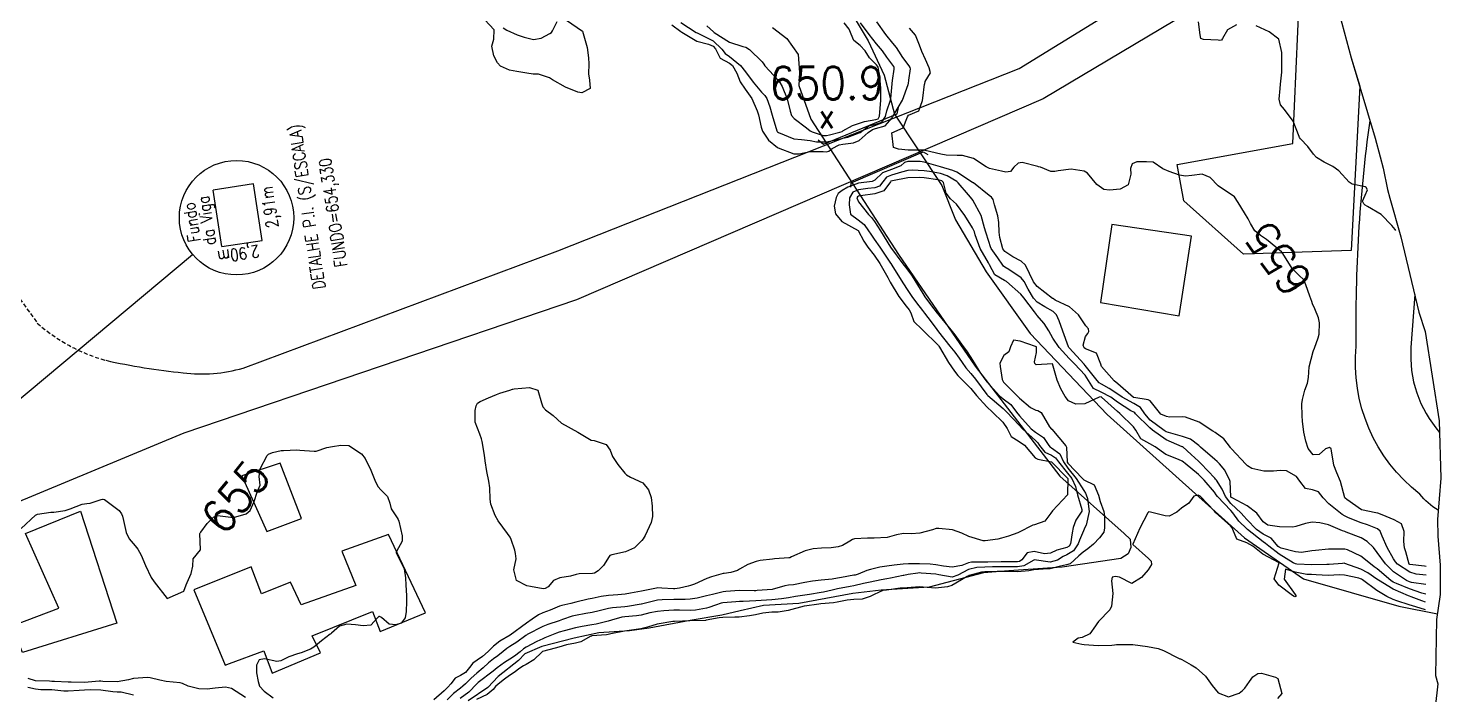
# Model space of a CAD drawing. Header units: metres. Extents: x 292545 to 299085, y 7450245 to 7463078.
# Drawn here: x 296717.6 to 296890.5, y 7461253.4 to 7461334.9 of the extents above; entities that cross this region are included whole.
import ezdxf
from ezdxf.enums import TextEntityAlignment as Align

# ---------------------------------------------------------------- set-up
doc = ezdxf.new("R2010")
doc.units = ezdxf.units.M
for name, pattern in [('CONTINUO', [0]), ('DASHED', [0.75, 0.5, -0.25]), ('TRACEJADO', [8.7, 8, -0.7])]:
    doc.linetypes.add(name, pattern=pattern)
for name, color, linetype in [('Area', 45, 'Continuous'), ('Cotas', 45, 'Continuous'), ('Curvas de Nivel 1m', 11, 'Continuous'), ('Curvas de Nivel 5m', 15, 'Continuous'), ('Edificações', 30, 'Continuous'), ('Hidrografia', 140, 'Continuous'), ('Pontes e viadutos', 190, 'Continuous'), ('Pontos Cotados', 45, 'Continuous'), ('TEXTO', 45, 'Continuous'), ('Vias Primárias', 230, 'Continuous'), ('Vias Secundárias', 230, 'DASHED')]:
    doc.layers.add(name, color=color, linetype=linetype)
doc.styles.add('ROMANS', font='romans', dxfattribs={"height": 0.2})
doc.styles.add('Style-STANDARD', font='STANDARD.shx')

# ---------------------------------------------------------------- blocks, each defined once
blk = doc.blocks.new('ELVTXT_1')
at = {"layer": 'Pontos Cotados', "linetype": 'Continuous', "style": 'Style-STANDARD'}
for s, height, p in [('650.9', 4, (0, 4)), ('x', 3, (0, 0))]:
    blk.add_text(s, height=height, dxfattribs=at).set_placement(p, align=Align.MIDDLE_CENTER)

msp = doc.modelspace()

# ---------------------------------------------------------------- linework, layer by layer
at = {"layer": 'Area'}
msp.add_polyline3d([(296878.39, 7461335.53, 662.44), (296879.54, 7461331.29, 660.37), (296882.48, 7461321.44, 659.85), (296883.07, 7461319.17, 659.64), (296883.44, 7461317.78, 659.58), (296883.96, 7461315.16, 658.95), (296884.25, 7461314.09, 658.67), (296885.59, 7461309.37, 655.88), (296887.81, 7461300.18, 655.77), (296888.59, 7461297.82, 655.68), (296890.3, 7461286.87, 655.53), (296890.49, 7461279.86, 655.39), (296890.07, 7461274.83, 655.36), (296890.15, 7461272.77, 654.79), (296890.4, 7461269.24, 654.92), (296890.4, 7461265.66, 652.6), (296889.98, 7461262.57, 649.26), (296889.83, 7461255.74, 649.31), (296890.14, 7461254.7, 649.4), (296889.48, 7461248.92, 649.81)], dxfattribs=at)
at = {"layer": 'Curvas de Nivel 1m', "flags": 128}
for points, elevation in [([(296796.39, 7461335.32), (296797.47, 7461334.48), (296797.6, 7461334.4), (296799.46, 7461333.31), (296800.87, 7461332.94), (296801.45, 7461332.71), (296801.73, 7461332.36), (296802.32, 7461331.23), (296803.43, 7461330.61), (296803.82, 7461330.33), (296804.35, 7461329.38), (296804.76, 7461328.32), (296805.38, 7461327.45), (296806.17, 7461326.3), (296806.85, 7461324.8), (296807, 7461324.29), (296807.33, 7461322.79), (296807.5, 7461322.29), (296808.23, 7461321.2), (296809.3, 7461320.3), (296809.39, 7461320.26), (296811.3, 7461319.55), (296811.99, 7461319.54), (296813.3, 7461319.83), (296814.9, 7461319.8), (296815.3, 7461319.77), (296815.62, 7461319.87), (296815.99, 7461320.18), (296816.86, 7461320.62), (296817.31, 7461320.72), (296818.61, 7461320.86), (296819.31, 7461321.15), (296820.43, 7461322.13), (296820.94, 7461322.51), (296821.33, 7461322.61), (296822.5, 7461322.94), (296823.35, 7461323.95), (296823.41, 7461324.05), (296823.44, 7461324.1), (296823.56, 7461324.3), (296824.6, 7461326.08), (296825.32, 7461328), (296825.33, 7461328.07), (296825.34, 7461328.12), (296825.4, 7461328.56), (296825.58, 7461329.91), (296825.56, 7461330.07), (296825.43, 7461330.3), (296824.67, 7461331.31), (296824.17, 7461332.09), (296823.89, 7461332.54), (296823.45, 7461333.06), (296822.58, 7461334.11), (296821.49, 7461335.67)], 654), ([(296797.48, 7461335.61), (296799.36, 7461334.38), (296799.47, 7461334.32), (296799.57, 7461334.28), (296801.46, 7461333.35), (296802.52, 7461332.34), (296802.92, 7461331.82), (296803.43, 7461331.43), (296804.8, 7461330.32), (296805.41, 7461329.58), (296806.33, 7461328.3), (296807.38, 7461327.06), (296807.76, 7461326.67), (296808.01, 7461326.28), (296808.37, 7461325.28), (296808.66, 7461324.27), (296809.24, 7461322.34), (296809.27, 7461322.26), (296809.29, 7461322.23), (296809.32, 7461322.21), (296809.45, 7461322.13), (296811.31, 7461321.36), (296812.26, 7461321.28), (296813.31, 7461321.17), (296814.11, 7461321.01), (296815.31, 7461320.99), (296816.28, 7461321.21), (296817.32, 7461321.45), (296817.91, 7461321.57), (296819.32, 7461322.08), (296819.42, 7461322.15), (296820.51, 7461322.96), (296821.34, 7461323.17), (296822.07, 7461323.39), (296822.53, 7461324.11), (296822.7, 7461324.77), (296823.13, 7461326.1), (296823.18, 7461326.3), (296823.34, 7461328.1), (296823.35, 7461328.14), (296823.4, 7461328.52), (296823.61, 7461329.9), (296823.6, 7461330.1), (296823.55, 7461330.22), (296823.43, 7461330.38), (296822.69, 7461331.36), (296822.15, 7461332.11), (296821.45, 7461332.99), (296820.53, 7461334.13), (296819.48, 7461335.57)], 653), ([(296800.66, 7461335.19), (296801.47, 7461334.45), (296801.51, 7461334.4), (296801.56, 7461334.36), (296803.46, 7461333.19), (296805.09, 7461332.67), (296805.45, 7461332.59), (296805.91, 7461332.31), (296807.43, 7461330.78), (296807.64, 7461330.5), (296807.79, 7461330.28), (296809.4, 7461328.54), (296809.61, 7461328.26), (296809.88, 7461327.76), (296810.49, 7461326.25), (296810.86, 7461324.75), (296811.04, 7461324.24), (296811.35, 7461323.86), (296812.85, 7461322.71), (296813.32, 7461322.34), (296813.57, 7461322.22), (296814.91, 7461321.79), (296815.32, 7461321.76), (296815.67, 7461321.84), (296816.94, 7461322.17), (296817.22, 7461322.27), (296817.33, 7461322.34), (296818.51, 7461322.98), (296819.34, 7461323.29), (296819.98, 7461323.5), (296821.35, 7461323.74), (296821.64, 7461323.83), (296821.8, 7461324.12), (296821.91, 7461325.57), (296821.95, 7461326.11), (296821.96, 7461327.54), (296821.92, 7461328.11), (296821.67, 7461329.87), (296821.62, 7461330.12), (296821.56, 7461330.25), (296821.43, 7461330.4), (296820.58, 7461331.27), (296820.05, 7461332.13), (296819.45, 7461332.77), (296818.68, 7461333.38), (296818.35, 7461334.16), (296818.08, 7461334.76), (296817.49, 7461335.55)], 652), ([(296865.49, 7461335.31), (296864.41, 7461334.68), (296863.78, 7461333.62), (296863.66, 7461333.42), (296863.46, 7461333.4), (296863.25, 7461333.42), (296861.46, 7461333.5), (296861.14, 7461333.65), (296861.04, 7461334.09), (296860.83, 7461335.66)], 656), ([(296884.99, 7461310.16), (296884.89, 7461310.29), (296884.49, 7461310.78), (296883.21, 7461312.13), (296881.54, 7461313.09), (296881.22, 7461313.25), (296881.14, 7461313.33), (296881.08, 7461313.41), (296880.91, 7461313.73), (296881.24, 7461314.47), (296881.52, 7461315.13), (296881.38, 7461315.41), (296881.25, 7461315.48), (296879.65, 7461315.83), (296879.26, 7461316.07), (296878.02, 7461317.45), (296877.28, 7461317.98), (296876.23, 7461318.53), (296875.3, 7461319.08), (296874.92, 7461319.49), (296874.23, 7461320.41), (296873.32, 7461321.36), (296873.22, 7461321.51), (296873.17, 7461321.67), (296872.42, 7461323.52), (296871.36, 7461324.94), (296870.86, 7461325.54), (296870.71, 7461326.21), (296870.85, 7461327.54), (296870.89, 7461328.04), (296871.02, 7461329.53), (296871.04, 7461329.91), (296871.05, 7461331.53), (296871.04, 7461331.94), (296870.67, 7461333.54), (296869.48, 7461334.45), (296867.89, 7461335.17)], 656), ([(296888.69, 7461267.99), (296887.47, 7461268.12), (296886.69, 7461268.36), (296885.18, 7461269.37), (296884.96, 7461269.62), (296884.71, 7461270.02), (296883.95, 7461271.38), (296883.33, 7461272.79), (296883.08, 7461273.39), (296882.76, 7461273.66), (296881.51, 7461274.16), (296880.76, 7461274.39), (296879.2, 7461275.01), (296878.77, 7461275.21), (296878.41, 7461275.44), (296876.79, 7461276.71), (296876.08, 7461277.47), (296875.53, 7461278.2), (296874.81, 7461278.46), (296873.92, 7461278.6), (296873.25, 7461279.51), (296872.83, 7461280.07), (296871.61, 7461280.75), (296870.84, 7461280.82), (296870.01, 7461280.72), (296868.83, 7461280.73), (296867.38, 7461281.03), (296866.84, 7461281.37), (296866.63, 7461281.58), (296864.87, 7461283.45), (296864.8, 7461283.53), (296864.74, 7461283.6), (296863.93, 7461284.66), (296862.89, 7461285.45), (296862.61, 7461285.63), (296860.91, 7461286.7), (296859.24, 7461287.34), (296858.92, 7461287.37), (296857.28, 7461287.34), (296856.92, 7461287.42), (296856.23, 7461287.71), (296854.94, 7461289.32), (296854.67, 7461289.45), (296852.94, 7461289.74), (296852.9, 7461289.75), (296850.96, 7461291.39), (296850.53, 7461291.77), (296848.99, 7461293.52), (296848.88, 7461293.79), (296848.36, 7461295.15), (296847.01, 7461295.69), (296846.83, 7461295.82), (296846.72, 7461296.12), (296847.03, 7461297.2), (296847.31, 7461297.55), (296847.44, 7461297.81), (296847.36, 7461298.13), (296847.05, 7461298.51), (296846.15, 7461299.83), (296845.07, 7461300.84), (296843.3, 7461301.64), (296843.08, 7461301.79), (296843.04, 7461301.82), (296842.97, 7461301.86), (296841.1, 7461303.32), (296840.66, 7461303.89), (296840.14, 7461304.89), (296839.66, 7461305.9), (296839.14, 7461306.4), (296838.12, 7461306.95), (296837.16, 7461307.58), (296836.91, 7461307.93), (296836.53, 7461309.29), (296836.43, 7461309.94), (296836.4, 7461311.15), (296836.3, 7461311.94), (296835.88, 7461313.29), (296835.7, 7461313.95), (296835.51, 7461314.23), (296835.24, 7461314.45), (296833.29, 7461315.98), (296833.25, 7461316), (296833.2, 7461316.03), (296831.27, 7461317.27), (296830.77, 7461317.51), (296829.27, 7461317.95), (296828.98, 7461318.03), (296827.28, 7461318.51), (296826.76, 7461318.58), (296825.28, 7461318.59), (296824.88, 7461318.47), (296824.4, 7461318.08), (296823.27, 7461317.63), (296822.16, 7461317.22), (296821.25, 7461316.32), (296820.91, 7461316.13), (296819.25, 7461315.93), (296817.93, 7461315.47), (296817.24, 7461315.06), (296816.73, 7461314.68), (296816.48, 7461314.18), (296816.25, 7461313.15), (296816.4, 7461312.18), (296817.19, 7461311.27), (296819.18, 7461310.15), (296819.87, 7461308.84), (296820.37, 7461308.13), (296821.15, 7461307.14), (296821.83, 7461306.11), (296822.81, 7461304.4), (296822.97, 7461304.1), (296823.11, 7461303.82), (296824.16, 7461302.09), (296825.07, 7461300.9), (296825.44, 7461300.45), (296825.62, 7461300.07), (296826.01, 7461299.03), (296827.04, 7461298.05), (296829.01, 7461296.08), (296829.05, 7461296.03), (296829.14, 7461295.9), (296830.26, 7461294.02), (296830.98, 7461292.96), (296831.4, 7461292.43), (296831.81, 7461292), (296832.96, 7461290.82), (296833.67, 7461289.97), (296834.93, 7461288.61), (296835.62, 7461287.95), (296836.9, 7461286.7), (296837.42, 7461285.93), (296837.92, 7461284.97), (296838.88, 7461284.37), (296839.54, 7461283.9), (296840.86, 7461282.35), (296841.16, 7461282.19), (296842.85, 7461281.87), (296844.82, 7461279.85), (296844.84, 7461279.82), (296844.8, 7461277.84), (296842.98, 7461275.87), (296842.78, 7461275.57), (296842.04, 7461274.6), (296840.76, 7461274.17), (296840.55, 7461274.1), (296840.17, 7461273.9), (296839.24, 7461273.41), (296838.75, 7461273.17), (296837.58, 7461272.76), (296836.74, 7461272.53), (296836.27, 7461272.41), (296834.74, 7461272.21), (296834.48, 7461272.22), (296832.74, 7461272.72), (296831.89, 7461273.14), (296830.75, 7461273.54), (296829.05, 7461273.73), (296828.75, 7461273.7), (296828.27, 7461273.56), (296826.74, 7461273.14), (296825.73, 7461273.08), (296824.74, 7461273.11), (296823.89, 7461272.94), (296822.74, 7461272.61), (296821.14, 7461272.53), (296820.74, 7461272.55), (296820.33, 7461272.54), (296818.74, 7461272.45), (296818.5, 7461272.38), (296818.16, 7461272.16), (296817.27, 7461271.63), (296816.73, 7461271.45), (296815.9, 7461271.36), (296814.72, 7461271.31), (296813.69, 7461271.24), (296812.72, 7461271), (296811.05, 7461270.24), (296810.82, 7461270.14), (296810.71, 7461270.12), (296808.97, 7461270), (296808.71, 7461269.98), (296807.2, 7461269.79), (296806.7, 7461269.68), (296805.71, 7461269.29), (296804.69, 7461268.75), (296804.42, 7461268.59), (296803.59, 7461268.33), (296802.81, 7461268.21), (296802.68, 7461268.19), (296801.23, 7461267.8), (296800.68, 7461267.58), (296799.17, 7461266.89), (296798.67, 7461266.73), (296798.38, 7461266.68), (296797.32, 7461266.4), (296796.74, 7461266.33), (296796.66, 7461266.33), (296796.58, 7461266.33), (296795.17, 7461266.42), (296794.66, 7461266.45), (296794.53, 7461266.43), (296792.66, 7461266.04), (296791.33, 7461265.8), (296790.66, 7461265.7), (296789.77, 7461265.61), (296788.65, 7461265.52), (296787.76, 7461265.41), (296786.65, 7461265.17), (296786.13, 7461265.05), (296784.64, 7461264.71), (296784.03, 7461264.56), (296782.92, 7461264.29), (296782.64, 7461264.2), (296781.5, 7461263.72), (296780.62, 7461263.39), (296780.07, 7461263.15), (296779.29, 7461262.61), (296778.61, 7461262.12), (296776.61, 7461260.65), (296775.33, 7461259.92), (296774.58, 7461259.32), (296773.9, 7461258.68), (296773.2, 7461258.05), (296772.56, 7461257.6), (296772.02, 7461257.24), (296771.64, 7461256.71), (296771.14, 7461256.12), (296770.53, 7461255.74), (296769.86, 7461255.4), (296769.35, 7461254.73), (296768.97, 7461254.29), (296768.51, 7461253.88), (296767.25, 7461252.76)], 654), ([(296888.67, 7461266.87), (296886.92, 7461267.11), (296886.68, 7461267.17), (296886.31, 7461267.35), (296884.69, 7461268.43), (296883.71, 7461269.38), (296882.72, 7461270.77), (296882.25, 7461271.4), (296881.47, 7461272.14), (296880.74, 7461272.58), (296878.92, 7461273.27), (296878.75, 7461273.33), (296878.48, 7461273.44), (296876.76, 7461274.15), (296875.7, 7461274.41), (296874.76, 7461274.49), (296873.92, 7461274.34), (296872.76, 7461273.94), (296872.38, 7461273.89), (296870.76, 7461273.93), (296869.32, 7461274.12), (296868.76, 7461274.54), (296867.96, 7461275.57), (296866.79, 7461276.5), (296864.95, 7461277.45), (296864.8, 7461277.56), (296864.78, 7461277.6), (296864.7, 7461279.48), (296864.68, 7461279.6), (296864.06, 7461280.84), (296863.41, 7461281.62), (296863.13, 7461281.9), (296862.86, 7461282.14), (296861.09, 7461283.65), (296860.88, 7461283.87), (296859.87, 7461284.65), (296858.89, 7461284.98), (296857.15, 7461285.44), (296856.89, 7461285.55), (296856.65, 7461285.7), (296854.91, 7461286.97), (296854.27, 7461287.73), (296853.73, 7461288.53), (296852.94, 7461289), (296851.52, 7461289.76), (296850.95, 7461290.16), (296849.91, 7461290.82), (296848.96, 7461291.35), (296848.69, 7461291.52), (296848.44, 7461291.8), (296846.99, 7461293.65), (296846.84, 7461293.82), (296845.01, 7461295.8), (296844.98, 7461295.84), (296844.94, 7461295.91), (296844.22, 7461297.85), (296843.8, 7461299.1), (296843.47, 7461299.86), (296843.07, 7461300.25), (296842.03, 7461300.83), (296841.08, 7461301.41), (296840.64, 7461301.89), (296840, 7461303), (296839.5, 7461303.91), (296839.12, 7461304.38), (296837.65, 7461305.4), (296837.13, 7461305.69), (296836.99, 7461305.79), (296836.88, 7461305.93), (296836.29, 7461306.8), (296835.48, 7461307.96), (296835.37, 7461308.17), (296835.17, 7461308.83), (296834.8, 7461309.96), (296834.66, 7461310.49), (296834.24, 7461311.97), (296833.23, 7461313.85), (296833.14, 7461313.98), (296832.7, 7461314.53), (296831.42, 7461316), (296831.25, 7461316.14), (296830.07, 7461316.83), (296829.26, 7461317.11), (296827.92, 7461317.39), (296827.27, 7461317.47), (296825.81, 7461317.52), (296825.27, 7461317.5), (296824.49, 7461317.31), (296823.26, 7461316.93), (296822.67, 7461316.69), (296822.2, 7461316.11), (296821.79, 7461315.58), (296821.25, 7461315.38), (296820.39, 7461315.28), (296819.24, 7461315.13), (296818.54, 7461314.85), (296818.14, 7461314.16), (296818.09, 7461313.29), (296818.27, 7461312.16), (296819.2, 7461311.48), (296819.94, 7461310.89), (296820.47, 7461310.13), (296820.74, 7461309.69), (296821.17, 7461309.08), (296821.86, 7461308.11), (296823.13, 7461306.18), (296823.19, 7461306.1), (296823.3, 7461305.93), (296824.46, 7461304.09), (296825.1, 7461303.08), (296825.77, 7461302.07), (296826.33, 7461301.31), (296827.07, 7461300.39), (296827.33, 7461300.05), (296828.12, 7461298.98), (296828.82, 7461298.03), (296829.04, 7461297.75), (296830.42, 7461296.02), (296831.01, 7461295.27), (296831.55, 7461294.56), (296831.9, 7461294), (296832.35, 7461293.35), (296832.98, 7461292.67), (296833.57, 7461291.97), (296834.94, 7461290.09), (296835.07, 7461289.96), (296836.93, 7461288.39), (296837.16, 7461288.17), (296837.39, 7461287.93), (296838.9, 7461286.33), (296839.32, 7461285.91), (296840.88, 7461284.46), (296841.18, 7461284.19), (296841.39, 7461283.88), (296842.02, 7461283.03), (296842.86, 7461282.68), (296843.36, 7461282.36), (296843.7, 7461281.86), (296844.83, 7461280.47), (296845.34, 7461279.83), (296845.79, 7461278.86), (296846.03, 7461277.83), (296846.56, 7461276.04), (296846.55, 7461275.82), (296845.84, 7461274.75), (296845.51, 7461273.83), (296845.38, 7461273.2), (296845.18, 7461271.84), (296845.02, 7461271.54), (296844.73, 7461271.4), (296843.5, 7461271.08), (296842.72, 7461270.68), (296841.98, 7461270.61), (296840.72, 7461270.91), (296839.87, 7461270.74), (296839.22, 7461269.9), (296838.94, 7461269.67), (296838.7, 7461269.63), (296838.42, 7461269.64), (296836.7, 7461269.62), (296835.06, 7461269.6), (296834.7, 7461269.6), (296833.08, 7461269.59), (296832.7, 7461269.51), (296831.89, 7461269.19), (296830.69, 7461269), (296829.63, 7461269.09), (296828.7, 7461269.27), (296828.02, 7461269.36), (296826.7, 7461269.41), (296825.37, 7461269.41), (296824.7, 7461269.36), (296823.58, 7461269.21), (296822.7, 7461269.09), (296821.84, 7461268.97), (296820.69, 7461268.71), (296820.25, 7461268.57), (296819.21, 7461268.14), (296818.81, 7461268.02), (296818.68, 7461268), (296817.14, 7461267.71), (296816.68, 7461267.62), (296816.01, 7461267.52), (296814.67, 7461267.39), (296813.62, 7461267.27), (296812.67, 7461267.09), (296811.26, 7461266.83), (296810.67, 7461266.77), (296810.22, 7461266.71), (296808.66, 7461266.27), (296806.83, 7461266.12), (296806.66, 7461266.1), (296806.47, 7461266.1), (296804.66, 7461266.13), (296803, 7461266), (296802.66, 7461265.95), (296801.35, 7461265.66), (296800.65, 7461265.49), (296799.49, 7461265.21), (296798.65, 7461265.06), (296798.04, 7461265.01), (296796.65, 7461265.01), (296795.21, 7461265), (296794.65, 7461264.94), (296792.69, 7461264.46), (296792.65, 7461264.45), (296790.96, 7461264.16), (296790.64, 7461264.13), (296789.12, 7461264.02), (296788.63, 7461263.94), (296787.49, 7461263.66), (296786.63, 7461263.45), (296785.86, 7461263.3), (296784.62, 7461263.09), (296784.19, 7461262.98), (296782.99, 7461262.57), (296782.61, 7461262.44), (296781.23, 7461261.97), (296780.6, 7461261.71), (296778.7, 7461260.73), (296778.59, 7461260.67), (296778.53, 7461260.63), (296777.41, 7461259.82), (296776.58, 7461259.27), (296776.21, 7461259.02), (296775.74, 7461258.66), (296775.08, 7461258.15), (296774.56, 7461257.77), (296773.96, 7461257.27), (296773.32, 7461256.69), (296772.54, 7461256.01), (296771.83, 7461255.41), (296771.13, 7461254.71), (296770.82, 7461254.42), (296770.51, 7461254.18), (296769.69, 7461253.54), (296768.88, 7461252.74)], 653), ([(296888.66, 7461265.7), (296888.18, 7461265.81), (296886.67, 7461266.34), (296885.06, 7461266.98), (296884.68, 7461267.16), (296884.36, 7461267.37), (296882.7, 7461268.78), (296882.34, 7461269.04), (296881.88, 7461269.4), (296880.72, 7461270.31), (296879.06, 7461271.11), (296878.73, 7461271.17), (296877, 7461271.19), (296876.73, 7461271.18), (296875.17, 7461271.04), (296874.73, 7461270.97), (296873.44, 7461270.78), (296872.72, 7461270.84), (296870.96, 7461271.3), (296870.73, 7461271.41), (296870.61, 7461271.53), (296869.73, 7461272.54), (296868.75, 7461273.02), (296867.93, 7461273.57), (296866.77, 7461274.8), (296866.4, 7461275.21), (296866.05, 7461275.59), (296864.79, 7461276.78), (296864.16, 7461277.61), (296863.73, 7461278.54), (296863.04, 7461279.63), (296862.94, 7461279.75), (296862.83, 7461279.88), (296861.14, 7461281.65), (296860.86, 7461281.94), (296859.96, 7461282.76), (296858.92, 7461283.68), (296858.89, 7461283.7), (296858.87, 7461283.7), (296858.84, 7461283.71), (296856.88, 7461284.55), (296855.22, 7461285.72), (296854.9, 7461286.01), (296853.13, 7461287.75), (296853.03, 7461287.85), (296852.92, 7461287.92), (296852.57, 7461288.11), (296850.94, 7461289.16), (296850.11, 7461289.78), (296848.95, 7461290.4), (296848, 7461290.85), (296847.38, 7461291.81), (296846.97, 7461292.46), (296845.67, 7461293.83), (296845, 7461294.52), (296843.81, 7461295.85), (296843.03, 7461297), (296842.54, 7461297.87), (296841.96, 7461298.79), (296841.06, 7461299.81), (296841, 7461299.89), (296840.77, 7461300.19), (296839.47, 7461301.91), (296839.09, 7461302.36), (296837.35, 7461303.93), (296837.11, 7461304.05), (296835.9, 7461304.73), (296835.25, 7461305.96), (296835.14, 7461306.21), (296834.13, 7461307.97), (296833.52, 7461309.64), (296833.41, 7461309.98), (296833.19, 7461310.48), (296832.26, 7461311.99), (296831.22, 7461313.37), (296830.51, 7461314.01), (296829.95, 7461314.73), (296829.63, 7461316.02), (296829.45, 7461316.22), (296829.26, 7461316.29), (296828.94, 7461316.35), (296827.26, 7461316.58), (296826.67, 7461316.64), (296825.26, 7461316.61), (296823.39, 7461316.23), (296823.25, 7461316.2), (296823.19, 7461316.17), (296823.13, 7461316.1), (296822.33, 7461315.02), (296821.24, 7461314.63), (296819.46, 7461314.38), (296819.23, 7461314.34), (296819.1, 7461314.29), (296819.04, 7461314.15), (296819.23, 7461313.67), (296820.46, 7461312.13), (296820.81, 7461311.74), (296821.19, 7461311.24), (296821.93, 7461310.11), (296823.16, 7461308.1), (296824.65, 7461306.08), (296825.13, 7461305.45), (296825.73, 7461304.68), (296826.13, 7461304.06), (296827.09, 7461302.44), (296827.35, 7461302.05), (296828.18, 7461300.93), (296828.87, 7461300.03), (296829.06, 7461299.8), (296830.55, 7461298.01), (296831.03, 7461297.38), (296832.05, 7461295.99), (296832.45, 7461295.43), (296833, 7461294.61), (296833.4, 7461293.98), (296834.1, 7461292.85), (296834.7, 7461291.96), (296834.97, 7461291.62), (296836.49, 7461289.94), (296836.94, 7461289.59), (296837.87, 7461288.87), (296838.58, 7461287.92), (296838.92, 7461287.48), (296840.38, 7461285.9), (296840.89, 7461285.51), (296841.86, 7461284.86), (296842.52, 7461283.87), (296842.67, 7461283.66), (296842.87, 7461283.57), (296843.86, 7461282.85), (296844.34, 7461281.85), (296844.84, 7461281.08), (296845.87, 7461279.83), (296846.81, 7461278.34), (296847.02, 7461278.03), (296847.11, 7461277.82), (296847.24, 7461277.37), (296847.48, 7461275.81), (296847.08, 7461274.14), (296846.95, 7461273.82), (296846.75, 7461273.43), (296846.28, 7461272.28), (296846.11, 7461271.83), (296845.56, 7461271), (296844.71, 7461270.49), (296844.26, 7461270.3), (296843.59, 7461269.86), (296842.7, 7461269.59), (296840.73, 7461269.87), (296840.7, 7461269.86), (296839.45, 7461269.15), (296838.69, 7461269.03), (296837.81, 7461269.04), (296836.69, 7461269.03), (296835.63, 7461269.02), (296834.69, 7461269), (296833.71, 7461268.95), (296832.69, 7461268.68), (296831.37, 7461268), (296830.68, 7461267.78), (296829.07, 7461268.03), (296828.68, 7461268.11), (296826.9, 7461268.27), (296826.69, 7461268.28), (296826.48, 7461268.27), (296825.33, 7461268.07), (296824.79, 7461267.97), (296824.68, 7461267.95), (296823.14, 7461267.64), (296822.68, 7461267.56), (296822.01, 7461267.45), (296820.67, 7461267.16), (296819.84, 7461266.97), (296818.67, 7461266.7), (296818.21, 7461266.61), (296816.66, 7461266.32), (296816, 7461266.18), (296814.93, 7461265.93), (296814.66, 7461265.88), (296813.23, 7461265.64), (296812.65, 7461265.55), (296811.51, 7461265.38), (296810.65, 7461265.23), (296809.79, 7461265.11), (296808.64, 7461265), (296807.97, 7461264.95), (296806.65, 7461264.88), (296805.12, 7461264.79), (296804.65, 7461264.77), (296804.23, 7461264.74), (296802.65, 7461264.61), (296802.42, 7461264.57), (296801.75, 7461264.35), (296800.93, 7461264.07), (296800.64, 7461263.99), (296799.27, 7461263.74), (296798.63, 7461263.7), (296797.32, 7461263.72), (296796.63, 7461263.71), (296795.4, 7461263.66), (296794.63, 7461263.58), (296793.69, 7461263.38), (296792.62, 7461263.11), (296792.07, 7461263.02), (296790.62, 7461262.9), (296790.25, 7461262.85), (296789, 7461262.5), (296788.61, 7461262.39), (296787.12, 7461262.01), (296786.61, 7461261.93), (296785.41, 7461261.74), (296784.6, 7461261.56), (296783.23, 7461261.2), (296782.6, 7461261.02), (296782.27, 7461260.91), (296781.47, 7461260.59), (296780.85, 7461260.33), (296780.59, 7461260.23), (296779.86, 7461259.89), (296778.58, 7461259.2), (296778.23, 7461258.98), (296777.81, 7461258.64), (296777.13, 7461258.08), (296776.56, 7461257.73), (296775.9, 7461257.31), (296775.03, 7461256.67), (296774.76, 7461256.45), (296774.54, 7461256.27), (296772.69, 7461254.87), (296772.52, 7461254.72), (296771.54, 7461253.68), (296770.5, 7461252.94)], 652), ([(296888.64, 7461264.7), (296888.17, 7461264.85), (296886.88, 7461265.35), (296886.65, 7461265.43), (296886.53, 7461265.48), (296884.67, 7461266.28), (296882.88, 7461267.39), (296882.68, 7461267.53), (296881.56, 7461268.28), (296880.7, 7461268.75), (296878.76, 7461269.44), (296878.7, 7461269.46), (296878.69, 7461269.46), (296878.48, 7461269.44), (296876.83, 7461269.33), (296876.7, 7461269.32), (296876.56, 7461269.32), (296874.7, 7461269.26), (296872.87, 7461269.34), (296872.7, 7461269.38), (296872.43, 7461269.51), (296870.72, 7461270.56), (296869.45, 7461271.55), (296869.06, 7461271.88), (296868.74, 7461272.1), (296866.85, 7461273.58), (296866.75, 7461273.66), (296865.76, 7461274.59), (296865.05, 7461275.61), (296864.78, 7461275.93), (296863.18, 7461277.62), (296863.02, 7461277.84), (296862.81, 7461278.16), (296861.53, 7461279.64), (296860.83, 7461280.33), (296859.22, 7461281.67), (296859.02, 7461281.84), (296858.86, 7461281.96), (296858.39, 7461282.15), (296856.86, 7461282.76), (296855.52, 7461283.71), (296854.88, 7461284.08), (296853.8, 7461284.66), (296853.18, 7461285.75), (296852.9, 7461286.16), (296851.22, 7461287.77), (296850.93, 7461288.04), (296848.99, 7461289.79), (296848.94, 7461289.81), (296848.7, 7461289.79), (296846.93, 7461288.94), (296845.84, 7461288.93), (296844.94, 7461289.31), (296844.54, 7461289.84), (296844.01, 7461290.8), (296843.53, 7461291.85), (296842.99, 7461293.86), (296840.99, 7461293.72), (296840.82, 7461293.89), (296840.79, 7461294.09), (296841.01, 7461295.25), (296841.03, 7461295.89), (296841.01, 7461295.94), (296840.91, 7461295.99), (296839.02, 7461296.64), (296838.2, 7461296.74), (296837.85, 7461295.92), (296837.62, 7461295.31), (296837, 7461294.85), (296836.54, 7461293.94), (296836.57, 7461293.52), (296836.8, 7461291.94), (296836.97, 7461291.62), (296838.68, 7461289.91), (296838.81, 7461289.78), (296838.94, 7461289.66), (296840.3, 7461288.52), (296840.93, 7461288.18), (296841.17, 7461288.13), (296841.6, 7461287.88), (296842.6, 7461286.16), (296842.86, 7461285.86), (296842.88, 7461285.85), (296844.62, 7461283.84), (296844.67, 7461283.64), (296844.78, 7461281.84), (296844.85, 7461281.7), (296846.63, 7461279.82), (296846.82, 7461279.67), (296848.08, 7461279.07), (296848.6, 7461277.79), (296848.79, 7461277.01), (296849.27, 7461275.79), (296849.32, 7461275.23), (296849.34, 7461273.78), (296849.26, 7461273.28), (296848.74, 7461272.59), (296848.01, 7461271.8), (296847.31, 7461271.23), (296846.72, 7461270.82), (296846.18, 7461270.36), (296845.62, 7461269.83), (296845.14, 7461269.39), (296844.7, 7461269.26), (296843.94, 7461269.1), (296842.69, 7461268.77), (296841.85, 7461268.72), (296840.69, 7461268.66), (296840.07, 7461268.52), (296838.69, 7461268.42), (296837.21, 7461268.45), (296836.69, 7461268.45), (296836.19, 7461268.44), (296834.69, 7461268.41), (296834.29, 7461268.36), (296832.79, 7461267.98), (296832.72, 7461267.95), (296832.68, 7461267.93), (296832.55, 7461267.85), (296830.67, 7461266.75), (296830.12, 7461266.56), (296828.67, 7461266.42), (296827.15, 7461266.53), (296826.67, 7461266.56), (296826.2, 7461266.53), (296824.67, 7461266.43), (296824.35, 7461266.4), (296822.66, 7461266.19), (296822.23, 7461266.11), (296821.13, 7461265.65), (296820.65, 7461265.4), (296819.7, 7461265.09), (296818.65, 7461265.03), (296817.85, 7461264.95), (296816.64, 7461264.7), (296816.18, 7461264.63), (296814.64, 7461264.48), (296814.39, 7461264.45), (296812.63, 7461264.23), (296812.58, 7461264.22), (296810.63, 7461263.69), (296809.39, 7461263.5), (296808.62, 7461263.47), (296807.54, 7461263.37), (296806.63, 7461263.17), (296805.9, 7461263.03), (296804.62, 7461262.88), (296804.09, 7461262.85), (296802.62, 7461262.82), (296802.2, 7461262.77), (296800.61, 7461262.49), (296800.49, 7461262.48), (296798.61, 7461262.44), (296798.56, 7461262.44), (296797.71, 7461262.4), (296796.7, 7461262.32), (296796.61, 7461262.33), (296796.53, 7461262.33), (296794.61, 7461262.01), (296793.41, 7461261.64), (296792.6, 7461261.44), (296791.74, 7461261.33), (296790.6, 7461261.17), (296788.94, 7461260.85), (296788.6, 7461260.76), (296788.39, 7461260.72), (296786.59, 7461260.57), (296786.56, 7461260.56), (296786.46, 7461260.53), (296785.25, 7461259.87), (296784.58, 7461259.69), (296783.51, 7461259.5), (296782.58, 7461259.22), (296782.1, 7461259.06), (296780.57, 7461258.65), (296780.49, 7461258.6), (296779.52, 7461257.66), (296778.55, 7461257.08), (296778.25, 7461256.93), (296777.79, 7461256.64), (296777.08, 7461256.1), (296776.53, 7461255.74), (296775.9, 7461255.28), (296775.13, 7461254.66), (296774.81, 7461254.38), (296774.51, 7461254.04), (296773.78, 7461253.41), (296772.49, 7461252.81)], 651), ([(296730.5, 7461253.33), (296728.98, 7461253.69), (296728.51, 7461253.7), (296728, 7461253.73), (296726.51, 7461253.95), (296725.23, 7461253.98), (296724.51, 7461253.95), (296723.87, 7461253.92), (296722.51, 7461253.81), (296721.98, 7461253.83), (296720.51, 7461253.98), (296719.18, 7461254), (296718.51, 7461254.05), (296717.58, 7461254.28)], 654)]:
    msp.add_lwpolyline(points, dxfattribs=dict(at, elevation=elevation))
at = {"layer": 'Curvas de Nivel 5m', "flags": 128}
for points, elevation in [([(296783.49, 7461335.87), (296785.47, 7461334.55), (296786.02, 7461332.54), (296786.18, 7461331.29), (296786.22, 7461330.54), (296786.2, 7461329.33), (296786.3, 7461328.54), (296786.41, 7461327.52), (296785.38, 7461326.98), (296784.87, 7461327.07), (296783.39, 7461327.67), (296781.79, 7461328.59), (296781.41, 7461328.83), (296780.06, 7461329.26), (296779.41, 7461329.28), (296778.66, 7461329.38), (296777.41, 7461329.62), (296776.52, 7461329.76), (296775.42, 7461330.27), (296775.04, 7461330.67), (296774.59, 7461331.52), (296774.35, 7461332.68), (296774.59, 7461333.54), (296774.66, 7461334.68), (296773.49, 7461335.93)], 655), ([(296775.75, 7461334.94), (296776.19, 7461334.66), (296777.46, 7461334.09), (296778.31, 7461333.78), (296779.46, 7461333.51), (296780.39, 7461333.68), (296781.47, 7461334.26), (296781.66, 7461334.39), (296781.8, 7461334.59), (296782.37, 7461335.7)], 655), ([(296888.7, 7461269.08), (296888.48, 7461269.1), (296886.7, 7461269.3), (296886.63, 7461269.35), (296886.21, 7461270.84), (296886.04, 7461271.35), (296885.96, 7461272.13), (296886.02, 7461273.35), (296885.69, 7461274.29), (296884.77, 7461274.78), (296883.3, 7461275.38), (296882.78, 7461275.6), (296882.56, 7461275.61), (296880.78, 7461276), (296878.98, 7461277.25), (296878.8, 7461277.42), (296878.78, 7461277.44), (296878.76, 7461277.48), (296878.22, 7461279.45), (296877.77, 7461280.51), (296877.41, 7461281.45), (296877.12, 7461283.21), (296877.06, 7461283.46), (296876.87, 7461283.63), (296876.38, 7461283.47), (296875.59, 7461282.75), (296874.86, 7461282.74), (296874.27, 7461283.5), (296873.98, 7461284.4), (296873.74, 7461285.5), (296873.57, 7461286.85), (296873.54, 7461287.5), (296873.5, 7461288.94), (296873.56, 7461289.5), (296873.85, 7461290.61), (296874.19, 7461291.5), (296874.31, 7461292.16), (296874.4, 7461293.49), (296874.87, 7461295.34), (296874.92, 7461295.48), (296875.02, 7461295.76), (296875.49, 7461297.01), (296875.61, 7461297.47), (296875.66, 7461298.87), (296875.52, 7461299.48), (296875.07, 7461300.57), (296874.78, 7461301.19), (296874.7, 7461301.49), (296874.46, 7461302.12), (296873.96, 7461303.5), (296873.74, 7461304.12), (296873.12, 7461304.69), (296872.32, 7461305.52), (296871.15, 7461307.35), (296871, 7461307.53), (296869.18, 7461309.06), (296868.43, 7461309.56), (296867.73, 7461310.11), (296867.2, 7461311.01), (296866.92, 7461311.58), (296866.48, 7461312.32), (296865.71, 7461313.6), (296865.23, 7461314.28), (296863.25, 7461315.62), (296862.25, 7461316.63), (296861.27, 7461317.06), (296860.02, 7461316.9), (296859.26, 7461316.79), (296858.52, 7461316.94), (296857.27, 7461317.37), (296856.49, 7461317.71), (296855.29, 7461318.53), (296854.47, 7461318.54), (296853.29, 7461318.57), (296852.72, 7461318.31), (296852.51, 7461317.75), (296852.56, 7461317.05), (296852.24, 7461315.76), (296851.25, 7461315.2), (296849.94, 7461315.09), (296849.25, 7461315.15), (296848.4, 7461315.8), (296847.27, 7461317.15), (296846.86, 7461317.41), (296845.27, 7461317.64), (296843.67, 7461317.46), (296843.27, 7461317.37), (296842.78, 7461317.38), (296841.49, 7461317.89), (296841.27, 7461317.96), (296841.19, 7461317.98), (296839.28, 7461318.46), (296838.79, 7461318.41), (296838.24, 7461317.92), (296837.82, 7461317.37), (296837.27, 7461317.28), (296836.73, 7461317.4), (296835.27, 7461317.74), (296834.85, 7461317.96), (296833.29, 7461318.96), (296831.98, 7461319.31), (296831.29, 7461319.31), (296829.95, 7461319.36), (296829.3, 7461319.51), (296827.4, 7461319.95), (296827.3, 7461319.97), (296825.4, 7461319.97), (296825.3, 7461319.97), (296824.11, 7461320.09), (296823.51, 7461320.3), (296823.32, 7461322.1), (296824.71, 7461322.7), (296825.22, 7461324.07), (296825.35, 7461324.27), (296826.61, 7461324.81), (296827.06, 7461326.05), (296827.1, 7461326.33), (296827.33, 7461328.05), (296827.34, 7461328.1), (296827.4, 7461328.38), (296828.03, 7461329.43), (296827.9, 7461330.05), (296827.43, 7461331.05), (296826.98, 7461332.05), (296826.7, 7461332.81), (296826.2, 7461334.06), (296825.48, 7461334.89)], 655), ([(296716.75, 7461273.72), (296718.52, 7461275.33), (296718.76, 7461275.45), (296720.39, 7461275.69), (296720.77, 7461275.72), (296722.15, 7461275.91), (296722.77, 7461276.13), (296724.21, 7461276.7), (296724.78, 7461276.78), (296725.22, 7461276.81), (296726.55, 7461277.24), (296726.73, 7461277.3), (296726.78, 7461277.31), (296726.95, 7461277.24), (296728.77, 7461275.93), (296729.05, 7461275.5), (296729.15, 7461275.21), (296729.28, 7461274.68), (296729.62, 7461273.21), (296729.99, 7461272.46), (296730.72, 7461271.61), (296731.04, 7461271.19), (296731.44, 7461270.45), (296731.98, 7461269.18), (296732.67, 7461267.71), (296733.02, 7461267.17), (296734.64, 7461265.15), (296736.65, 7461266.05), (296736.97, 7461266.81), (296737.06, 7461267.12), (296737.57, 7461268.22), (296737.79, 7461269.11), (296737.8, 7461270.01), (296738.71, 7461271.1), (296738.64, 7461273.1), (296738.66, 7461273.17), (296738.74, 7461273.27), (296739.51, 7461274.33), (296740.28, 7461275.08), (296740.77, 7461275.29), (296742.76, 7461275.05), (296744.28, 7461275.52), (296744.77, 7461275.92), (296745.26, 7461277.02), (296745.66, 7461278.16), (296746.03, 7461279.01), (296745.87, 7461280.06), (296746, 7461281.01), (296746.85, 7461282.62), (296747.03, 7461282.82), (296747.51, 7461282.99), (296748.6, 7461283.24), (296748.86, 7461283.26), (296750.5, 7461283.32), (296750.86, 7461283.31), (296752.63, 7461283.16), (296752.86, 7461283.17), (296754.15, 7461283.63), (296754.87, 7461283.74), (296755.87, 7461283.89), (296756.87, 7461283.85), (296758.4, 7461282.86), (296758.85, 7461282.27), (296759.56, 7461280.85), (296760.03, 7461279.63), (296760.39, 7461278.84), (296760.8, 7461278.41), (296761.59, 7461277.63), (296761.87, 7461276.82), (296762.06, 7461276.1), (296762.76, 7461275.01), (296762.9, 7461274.81), (296762.97, 7461274.6), (296763.39, 7461272.8), (296763.38, 7461272.15), (296762.71, 7461270.91), (296762.66, 7461270.81), (296762.66, 7461270.76), (296762.71, 7461270.67), (296763.64, 7461268.8), (296763.79, 7461267.68), (296763.82, 7461266.8), (296763.92, 7461265.53), (296763.92, 7461264.8), (296763.86, 7461263.56), (296763.74, 7461262.8), (296763.28, 7461262.13), (296762.6, 7461261.95), (296761.81, 7461262.03), (296760.86, 7461262.84), (296760.61, 7461262.94), (296760.52, 7461262.94), (296760.39, 7461262.84), (296759.54, 7461261.91), (296758.6, 7461261.82), (296757.67, 7461261.94), (296756.6, 7461262.02), (296755.73, 7461261.77), (296754.75, 7461260.91), (296754.67, 7461260.83), (296754.59, 7461260.78), (296753.51, 7461259.99), (296752.58, 7461259.18), (296752.19, 7461258.94), (296751.01, 7461258.51), (296750.56, 7461258.37), (296749.53, 7461258), (296748.55, 7461257.51), (296748.07, 7461257.46), (296746.55, 7461257.78), (296745.89, 7461257.67), (296745.57, 7461257.01), (296745.58, 7461256.06), (296745.77, 7461255.01), (296745.94, 7461254.43), (296746.51, 7461253.8), (296747.59, 7461252.99)], 655), ([(296888.63, 7461263.78), (296887.43, 7461264.12), (296886.64, 7461264.39), (296885.13, 7461264.88), (296884.65, 7461265.03), (296883.89, 7461265.38), (296882.66, 7461266.13), (296880.91, 7461267.42), (296880.78, 7461267.51), (296880.68, 7461267.56), (296880.48, 7461267.63), (296878.69, 7461268.02), (296878.1, 7461268.03), (296876.69, 7461267.95), (296875.25, 7461268.05), (296874.69, 7461268.07), (296874.11, 7461268.08), (296872.69, 7461268.37), (296871.49, 7461268.73), (296871.34, 7461267.52), (296872.66, 7461265.66), (296872.76, 7461265.51), (296872.76, 7461265.4), (296872.65, 7461265.36), (296872.53, 7461265.39), (296872.33, 7461265.51), (296870.67, 7461266.8), (296870.1, 7461267.54), (296870.7, 7461269.53), (296868.72, 7461270.57), (296867.51, 7461271.57), (296866.74, 7461271.95), (296865.54, 7461272.39), (296865.05, 7461273.61), (296864.96, 7461273.81), (296864.76, 7461274.05), (296862.98, 7461275.63), (296862.78, 7461275.82), (296861.04, 7461277.65), (296860.8, 7461277.79), (296860.27, 7461277.66), (296859.65, 7461276.81), (296858.78, 7461276.2), (296858.49, 7461275.97), (296858.19, 7461275.69), (296857.26, 7461275.21), (296856.77, 7461275.26), (296854.95, 7461275.72), (296854.77, 7461275.75), (296854.74, 7461275.75), (296854.72, 7461275.72), (296854.66, 7461275.61), (296853.65, 7461273.74), (296852.79, 7461271.8), (296852.79, 7461271.75), (296854.71, 7461270.05), (296855.06, 7461269.72), (296855.09, 7461269.32), (296854.69, 7461268.64), (296853.88, 7461267.73), (296852.68, 7461267), (296851.19, 7461267.76), (296850.68, 7461267.86), (296850.29, 7461267.78), (296850.2, 7461267.3), (296850.35, 7461265.77), (296850.2, 7461264.22), (296849.97, 7461263.78), (296848.62, 7461262.35), (296848.38, 7461262.04), (296848.25, 7461261.8), (296847.56, 7461260.85), (296846.59, 7461260.4), (296846.1, 7461260.31), (296845.48, 7461259.83), (296846.58, 7461259.56), (296846.86, 7461259.54), (296848.58, 7461259.41), (296850.23, 7461259.43), (296850.58, 7461259.5), (296850.82, 7461259.53), (296852.58, 7461259.53), (296852.82, 7461259.51), (296854.58, 7461259.28), (296855.9, 7461259.03), (296856.57, 7461258.78), (296858.39, 7461257.86), (296858.56, 7461257.79), (296858.64, 7461257.76), (296858.79, 7461257.68), (296859.93, 7461257.03), (296860.55, 7461256.66), (296861.71, 7461255.64), (296862.53, 7461254.52), (296863.26, 7461253.62), (296864.51, 7461253.11), (296865.8, 7461253.59), (296866.21, 7461253.89), (296866.52, 7461254.18), (296867.08, 7461255.02), (296867.47, 7461255.57), (296868.11, 7461256), (296868.55, 7461256.02), (296870.27, 7461255.54), (296870.54, 7461255.36), (296871.05, 7461253.53), (296870.51, 7461252.91)], 650), ([(296744.22, 7461253.03), (296742.51, 7461254.15), (296741.76, 7461254.31), (296740.51, 7461254.17), (296739.54, 7461254.06), (296738.51, 7461254.11), (296737.19, 7461254.44), (296736.52, 7461254.75), (296736.23, 7461254.83), (296734.52, 7461255.02), (296733.72, 7461255.16), (296732.53, 7461255.45), (296732.21, 7461255.49), (296730.52, 7461255.38), (296729.89, 7461255.2), (296728.52, 7461254.97), (296726.75, 7461255.01), (296726.52, 7461255.03), (296726.31, 7461255.03), (296724.52, 7461254.89), (296722.88, 7461254.92), (296722.52, 7461254.93), (296720.83, 7461255), (296720.52, 7461255.02), (296720.23, 7461255.03), (296718.52, 7461255.09), (296717.62, 7461255.35)], 655)]:
    msp.add_lwpolyline(points, dxfattribs=dict(at, elevation=elevation))
at = {"layer": 'Curvas de Nivel 5m', "elevation": 655, "flags": 128}
msp.add_lwpolyline([(296778.96, 7461290.95), (296780, 7461290.61), (296780.45, 7461289.08), (296780.6, 7461288.6), (296780.92, 7461288.23), (296781.85, 7461287.53), (296782.9, 7461286.58), (296784.89, 7461285.5), (296786.51, 7461284.53), (296786.87, 7461284.47), (296788.34, 7461283.98), (296788.86, 7461283.31), (296789.14, 7461282.5), (296789.78, 7461281.55), (296790.65, 7461280.48), (296790.83, 7461280.29), (296791.33, 7461279.97), (296792.82, 7461279.3), (296793.53, 7461278.45), (296793.87, 7461277.52), (296794, 7461276.44), (296794.03, 7461275.18), (296793.87, 7461274.44), (296793.13, 7461272.85), (296792.9, 7461272.46), (296792.73, 7461272.23), (296791.83, 7461271.36), (296790.72, 7461270.87), (296789.06, 7461270.5), (296788.81, 7461270.41), (296788.71, 7461270.28), (296788.01, 7461269.2), (296787.38, 7461268.52), (296786.93, 7461268.27), (296786.68, 7461268.22), (296785.05, 7461268.17), (296784.68, 7461268.1), (296783.98, 7461267.87), (296782.67, 7461267.66), (296781.9, 7461267.36), (296781.27, 7461266.59), (296780.88, 7461266.38), (296780.66, 7461266.33), (296779.09, 7461266.62), (296778.66, 7461266.72), (296777.37, 7461267.34), (296777.06, 7461268.64), (296777.32, 7461270.02), (296777.27, 7461270.64), (296777.16, 7461271.08), (296776.73, 7461272.38), (296776.61, 7461272.65), (296776.28, 7461273.12), (296775.13, 7461274.67), (296774.77, 7461275.29), (296774.24, 7461276.68), (296774.15, 7461277.32), (296774.13, 7461278.68), (296773.99, 7461279.5), (296773.73, 7461280.68), (296773.55, 7461281.97), (296773.46, 7461282.68), (296773.19, 7461284.36), (296773.11, 7461284.69), (296772.88, 7461285.23), (296772.33, 7461286.7), (296772.34, 7461288.13), (296772.45, 7461288.7), (296772.59, 7461289.03), (296772.93, 7461289.25), (296773.94, 7461289.68), (296774.94, 7461290.12), (296775.36, 7461290.25), (296776.56, 7461290.65), (296776.87, 7461290.74), (296776.95, 7461290.76), (296777.1, 7461290.79)], close=True, dxfattribs=at)
at = {"layer": 'Edificações', "elevation": 660.18}
msp.add_lwpolyline([(296880.58, 7461327.79), (296879.53, 7461307.69), (296866.33, 7461307.28), (296859.06, 7461313.78), (296858.25, 7461318.22), (296872.38, 7461320.79), (296873.41, 7461343.68), (296876.16, 7461343.42), (296878.39, 7461335.53), (296878.97, 7461333.41), (296879.54, 7461331.29)], close=True, dxfattribs=at)
at = {"layer": 'Edificações'}
for points in [[(296859.99, 7461309.45), (296850.25, 7461310.87), (296848.83, 7461301.34), (296858.49, 7461299.72)], [(296746.81, 7461273.34), (296751.08, 7461274.94), (296748.45, 7461281.72), (296743.76, 7461280.14)], [(296728.45, 7461262.15), (296716.91, 7461258.56), (296716, 7461260.88), (296711.76, 7461259.41), (296709.71, 7461265.42), (296708.39, 7461265.05), (296707.93, 7461266.6), (296706.95, 7461266.29), (296705.58, 7461270.91), (296712.56, 7461272.99), (296716, 7461261.93), (296721.36, 7461263.95), (296717.31, 7461273.12), (296724.02, 7461275.83)], [(296742.24, 7461257.2), (296746.46, 7461258.77), (296747.48, 7461256.04), (296753.39, 7461258.49), (296752.38, 7461260.6), (296759.75, 7461263.56), (296760.69, 7461261.13), (296766.26, 7461263.41), (296761.72, 7461272.96), (296755.99, 7461270.95), (296757.7, 7461266.74), (296751.02, 7461264.36), (296749.72, 7461267.13), (296746.16, 7461265.71), (296744.89, 7461269.03), (296737.89, 7461266.23), (296741.74, 7461256.98)]]:
    msp.add_lwpolyline(points, close=True, dxfattribs=at)
at = {"layer": 'Hidrografia'}
for points in [[(296818.33, 7461336.82), (296820.41, 7461333.37), (296822.36, 7461329.16), (296823.62, 7461324.38), (296829.45, 7461315.65), (296831.1, 7461311.46), (296834.85, 7461305.12), (296840.25, 7461297.56), (296849.67, 7461287.66), (296866.48, 7461272.58), (296873.7, 7461267.56), (296885.36, 7461264.21), (296890.07, 7461263.28)], [(296808.7, 7461334.97), (296810.48, 7461333.64), (296811.85, 7461331.69), (296812.03, 7461329.48), (296811.94, 7461327.89), (296813.41, 7461323.79), (296824.14, 7461307.24), (296833.5, 7461293.57), (296843.86, 7461280.13), (296851.75, 7461273.12), (296852.46, 7461272.39), (296852.56, 7461271.37), (296852.24, 7461270.62), (296851.34, 7461270.05), (296846.63, 7461269.37), (296844.17, 7461268.99), (296837.63, 7461268.55), (296834.55, 7461268.28), (296827.9, 7461266.52), (296822.02, 7461266.19), (296818.55, 7461265.76), (296811.95, 7461264.55), (296807.6, 7461264.3), (296804.76, 7461263.65), (296802.52, 7461263.13), (296798.64, 7461262.45), (296793.63, 7461261.51), (296791.22, 7461261.19), (296787.45, 7461260.94), (296784.42, 7461260.29), (296780.48, 7461259.27), (296778.4, 7461258.37), (296777.61, 7461257.55), (296775.12, 7461255.61), (296773.89, 7461254.28), (296771.46, 7461252.64)]]:
    msp.add_lwpolyline(points, dxfattribs=at)
at = {"layer": 'Pontes e viadutos'}
for points in [[(296814.28, 7461321.23), (296814.95, 7461320.73), (296823.95, 7461324.41), (296824.11, 7461325.18)], [(296818.29, 7461315.44), (296818.33, 7461315.98), (296827.14, 7461319.76), (296827.73, 7461319.46)]]:
    msp.add_lwpolyline(points, dxfattribs=at)
at = {"layer": 'TEXTO', "linetype": 'TRACEJADO', "flags": 128}
msp.add_lwpolyline([(296741.31, 7461308.18), (296740.26, 7461315.1)], dxfattribs=at)
at = {"layer": 'TEXTO', "linetype": 'CONTINUO'}
for points in [[(296741.31, 7461308.18, 0), (296746.26, 7461308.93, 0), (296745.2, 7461315.85, 0), (296740.26, 7461315.1, 0)], [(296693.45, 7461270.26, 0), (296737.74, 7461307.23, 0)]]:
    msp.add_polyline3d(points, dxfattribs=at)
msp.add_circle((296743.12, 7461311.72), 7, dxfattribs=at)
at = {"layer": 'Vias Primárias'}
for points in [[(296875.36, 7461346.23), (296841.83, 7461326.26), (296784.72, 7461301.67), (296736.65, 7461285.36), (296708.09, 7461273.5), (296696.41, 7461269.65), (296680.49, 7461266.56, -0.067835), (296670.29, 7461263.1, -0.307867), (296646.51, 7461279.36), (296629.47, 7461322.78), (296613.87, 7461359.72), (296600.87, 7461388.44, 0.042845), (296593.33, 7461402.07), (296586.29, 7461410.17), (296555.61, 7461446.29), (296518.21, 7461486.66, 0.010732), (296497.83, 7461503.07, -0.001961), (296462.81, 7461530.27, 0.049818), (296447.84, 7461539.76, -0.000726), (296424.65, 7461551.44, -0.000017), (296387.69, 7461570.13, 0.028434)], [(296727.11, 7461294.28, 0.0308), (296736.59, 7461292.76, 0.104332), (296743.92, 7461293.34), (296782.42, 7461307.68), (296838.9, 7461329.96), (296853.29, 7461338.87), (296872.68, 7461355.29)]]:
    msp.add_lwpolyline(points, format="xyb", dxfattribs=at)
for points, elevation in [([(296890.16, 7461275.95, -0.090352), (296887.92, 7461277.93, -0.259696), (296880.15, 7461296.02, -0.038302), (296881.84, 7461323.58, -0.145831)], 655.37), ([(296887.3, 7461302.31), (296886.84, 7461295.83, 0.20093), (296890.34, 7461285.47, -2.354902)], 655.79)]:
    msp.add_lwpolyline(points, format="xyb", dxfattribs=dict(at, elevation=elevation))
at = {"layer": 'Vias Secundárias'}
msp.add_lwpolyline([(296659.92, 7461403.08), (296681.93, 7461358.69), (296703.49, 7461320.1), (296718.74, 7461298.83, 0.115021), (296727.11, 7461294.28, -5.216094)], format="xyb", dxfattribs=at)

# ---------------------------------------------------------------- block references
at = {"layer": 'Pontos Cotados', "linetype": 'Continuous'}
msp.add_blockref('ELVTXT_1', (296815.35, 7461324.19, 650.9), dxfattribs=at)

# ---------------------------------------------------------------- texts
at = {"layer": 'Cotas', "style": 'Style-STANDARD'}
for rotation, p in [(125.6731, (296870.61, 7461306.68, 655)), (50.8141, (296743.02, 7461277.6, 655))]:
    msp.add_text('655', height=4, rotation=rotation, dxfattribs=at).set_placement(p, align=Align.MIDDLE_CENTER)
at = {"layer": 'TEXTO', "style": 'ROMANS', "width": 0.8}
for s, rotation, p in [('DETALHE P.I. (S/ESCALA)', 98.6457, (296754, 7461303.11)), ('FUNDO=654,330', 98.6457, (296756.68, 7461305.82)), ('da Viga', 98.6457, (296740.64, 7461308.49)), ('2,91m', 98.6457, (296748.27, 7461310.58)), ('Fundo', 98.6457, (296738.73, 7461308.89)), ('2,90m', 188.6457, (296745.8, 7461308.39))]:
    msp.add_text(s, height=1.5, rotation=rotation, dxfattribs=at).set_placement(p)

doc.saveas('drawing.dxf')
